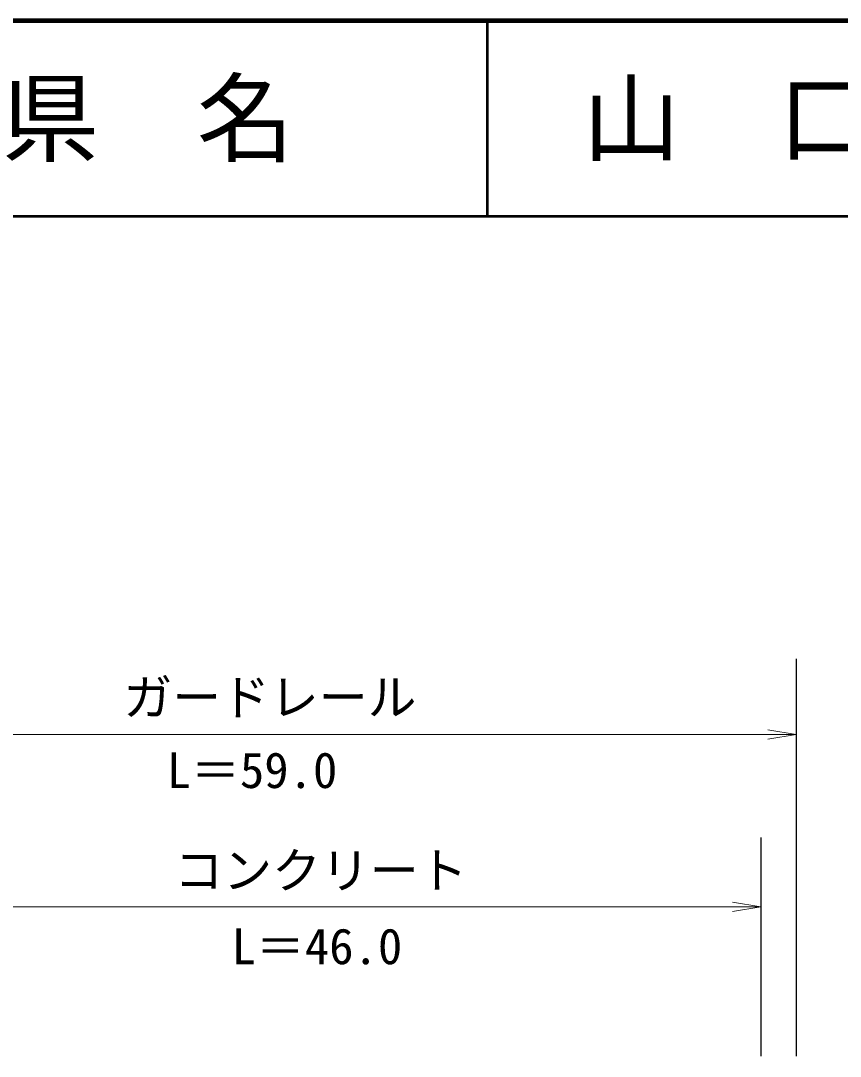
# Model space of a CAD drawing. Units: millimetres, scale not verified. Extents: x 40000 to 680000, y 20000 to 380000.
# Drawn here: x 309116 to 351067, y 327001 to 380000 of the extents above; entities that cross this region are included whole.
import ezdxf
from ezdxf.enums import TextEntityAlignment as Align

# ---------------------------------------------------------------- set-up
doc = ezdxf.new("R2010")
doc.units = ezdxf.units.MM
doc.header["$LTSCALE"] = 1000
for name, color, linetype, lineweight in [('M-STR-STR3', 7, 'Continuous', 25), ('M-TTL', 2, 'Continuous', 140), ('M-TTL-LINE', 7, 'Continuous', 50), ('M-TTL-TXT', 7, 'Continuous', 13)]:
    doc.layers.add(name, color=color, linetype=linetype, lineweight=lineweight)
doc.styles.add('ＭＳ ゴシック', font='')
doc.styles.get('ＭＳ ゴシック').set_extended_font_data('MS Gothic')

# ---------------------------------------------------------------- blocks, each defined once
blk = doc.blocks.new('open_arrow')
at = {"color": 0, "linetype": 'Continuous', "lineweight": -2}
blk.add_lwpolyline([(7.5, 1.25), (0, 0), (7.5, -1.25)], dxfattribs=at)

msp = doc.modelspace()

# ---------------------------------------------------------------- linework, layer by layer
at = {"layer": 'M-STR-STR3'}
for p, q in [((348809, 347345), (348809, 327001)), ((346998, 338197), (346998, 327001))]:
    msp.add_line(p, q, dxfattribs=at)
at = {"layer": 'M-STR-STR3', "lineweight": 13}
for p, q in [((290126, 343475), (348809, 343475)), ((301819, 334646), (346998, 334646))]:
    msp.add_line(p, q, dxfattribs=at)
at = {"layer": 'M-TTL'}
msp.add_line((680000, 380000), (40000, 380000), dxfattribs=at)
at = {"layer": 'M-TTL-LINE'}
for p, q in [((333000, 380000), (333000, 370000)), ((40000, 370000), (680000, 370000))]:
    msp.add_line(p, q, dxfattribs=at)

# ---------------------------------------------------------------- block references
at = {"layer": 'M-STR-STR3', "lineweight": 13, "xscale": 193, "yscale": 193, "rotation": 180}
for p in [(348809, 343475), (346998, 334646)]:
    msp.add_blockref('open_arrow', p, dxfattribs=at)

# ---------------------------------------------------------------- texts
at = {"layer": 'M-STR-STR3', "style": 'ＭＳ ゴシック'}
for s, p in [('ガードレール', (314371, 343911)), ('L＝59.0', (316588, 340179)), ('コンクリート', (316980, 335050)), ('L＝46.0', (319911, 331165))]:
    msp.add_text(s, height=1833, dxfattribs=at).set_placement(p, align=Align.BOTTOM_LEFT)
at = {"layer": 'M-TTL-TXT', "style": 'ＭＳ ゴシック'}
for s, p in [('県\u3000名', (315625, 375000)), ('山\u3000口\u3000県', (350375, 375000))]:
    msp.add_text(s, height=3666, dxfattribs=at).set_placement(p, align=Align.MIDDLE_CENTER)

doc.saveas('drawing.dxf')
